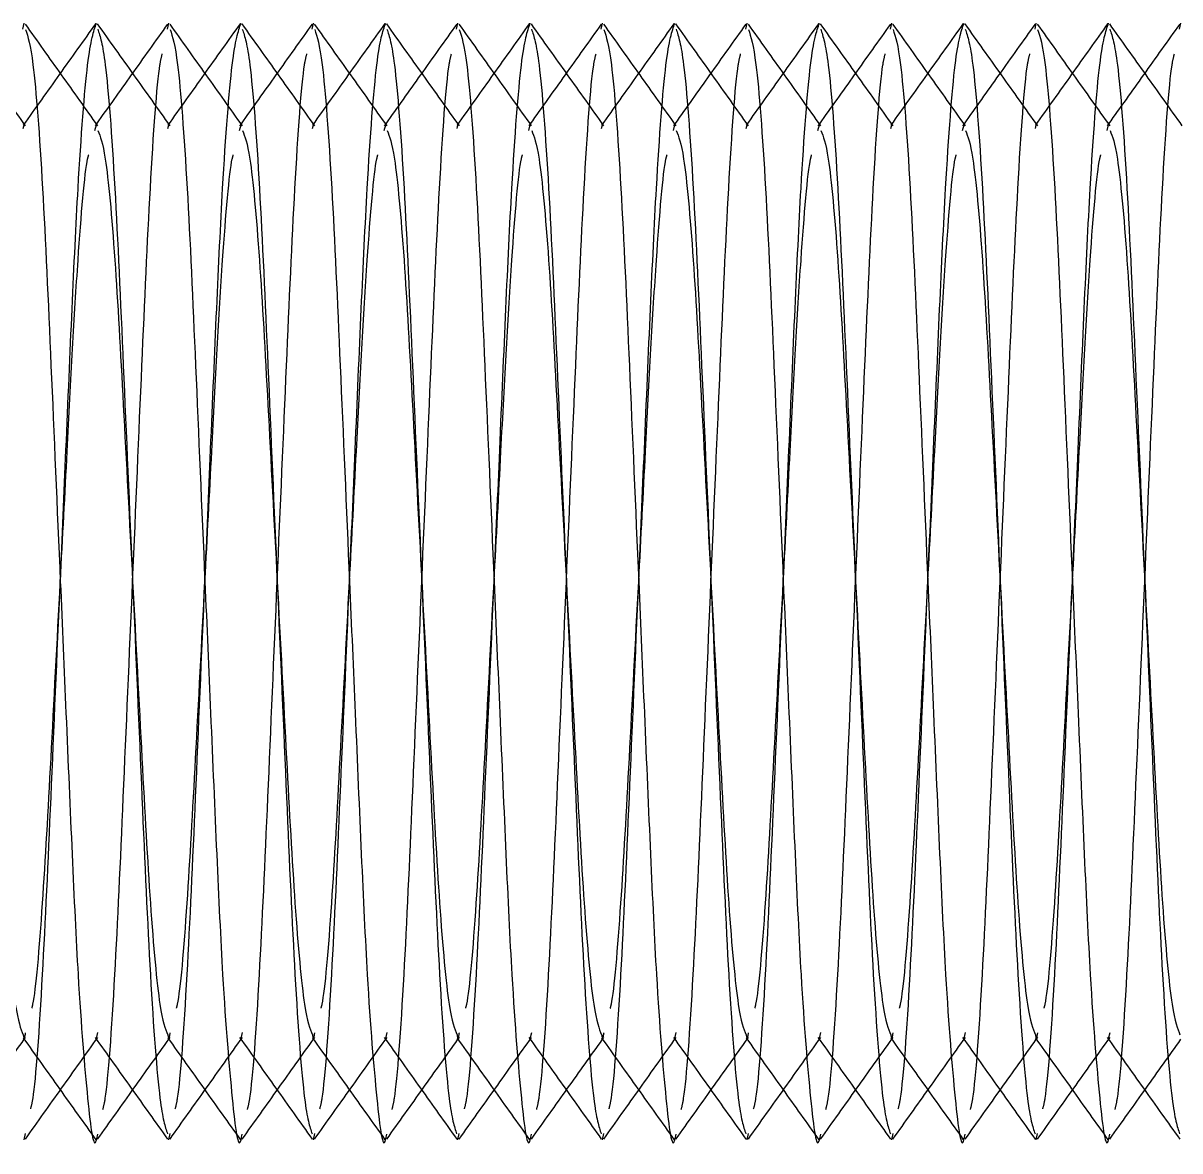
# Model space of a CAD drawing. Header units: metres. Extents: x 0 to 63075, y 0 to 44550.
# Drawn here: x 36165.86 to 36181.86, y 35156.39 to 35171.99 of the extents above; entities that cross this region are included whole.
import ezdxf

# ---------------------------------------------------------------- set-up
doc = ezdxf.new("R2010")
doc.units = ezdxf.units.M
doc.header["$LTSCALE"] = 75
doc.linetypes.add('HIDDEN2', pattern=[4.7625, 3.175, -1.5875])
for name, color, linetype in [('SDM', 7, 'Continuous'), ('SL4', 4, 'Continuous'), ('ST1', 7, 'HIDDEN2')]:
    doc.layers.add(name, color=color, linetype=linetype)

# ---------------------------------------------------------------- blocks, each defined once
blk = doc.blocks.new('A$Ce03ead7b')
at = {"layer": 'SL4'}
for p, q in [((353.551, 1630.993), (353.569, 1631.077)), ((355.551, 1630.993), (355.569, 1631.077)), ((357.551, 1630.993), (357.569, 1631.077)), ((359.551, 1630.993), (359.569, 1631.077)), ((361.551, 1630.993), (361.569, 1631.077)), ((363.551, 1630.993), (363.569, 1631.077)), ((365.551, 1630.993), (365.569, 1631.077)), ((367.551, 1630.993), (367.569, 1631.077)), ((369.551, 1630.993), (369.569, 1631.077))]:
    blk.add_line(p, q, dxfattribs=at)
for points, knots in [([(354.588, 1629.657), (354.421, 1629.892), (354.087, 1630.36), (353.753, 1630.83), (353.586, 1631.064)], [0, 0, 0, 0, 0.49997, 1, 1, 1, 1]), ([(355.552, 1631.065), (355.385, 1630.831), (355.057, 1630.37), (354.729, 1629.91), (354.569, 1629.685)], [0, 0, 0, 0, 0.510193, 1, 1, 1, 1]), ([(356.588, 1629.657), (356.421, 1629.892), (356.087, 1630.36), (355.753, 1630.83), (355.586, 1631.064)], [0, 0, 0, 0, 0.49997, 1, 1, 1, 1]), ([(357.552, 1631.065), (357.385, 1630.831), (357.057, 1630.37), (356.729, 1629.91), (356.569, 1629.685)], [0, 0, 0, 0, 0.510193, 1, 1, 1, 1]), ([(358.588, 1629.657), (358.421, 1629.892), (358.087, 1630.36), (357.753, 1630.83), (357.586, 1631.064)], [0, 0, 0, 0, 0.49997, 1, 1, 1, 1]), ([(359.552, 1631.065), (359.385, 1630.831), (359.057, 1630.37), (358.729, 1629.91), (358.569, 1629.685)], [0, 0, 0, 0, 0.510193, 1, 1, 1, 1]), ([(360.588, 1629.657), (360.421, 1629.892), (360.087, 1630.36), (359.753, 1630.83), (359.586, 1631.064)], [0, 0, 0, 0, 0.49997, 1, 1, 1, 1]), ([(361.552, 1631.065), (361.385, 1630.831), (361.057, 1630.37), (360.729, 1629.91), (360.569, 1629.685)], [0, 0, 0, 0, 0.510193, 1, 1, 1, 1]), ([(362.588, 1629.657), (362.421, 1629.892), (362.087, 1630.36), (361.753, 1630.83), (361.586, 1631.064)], [0, 0, 0, 0, 0.49997, 1, 1, 1, 1]), ([(363.552, 1631.065), (363.385, 1630.831), (363.057, 1630.37), (362.729, 1629.91), (362.569, 1629.685)], [0, 0, 0, 0, 0.5101931, 1, 1, 1, 1]), ([(364.588, 1629.657), (364.421, 1629.892), (364.087, 1630.36), (363.753, 1630.83), (363.586, 1631.064)], [0, 0, 0, 0, 0.49997, 1, 1, 1, 1]), ([(365.552, 1631.065), (365.385, 1630.831), (365.057, 1630.37), (364.729, 1629.91), (364.569, 1629.685)], [0, 0, 0, 0, 0.510193, 1, 1, 1, 1]), ([(366.588, 1629.657), (366.421, 1629.892), (366.087, 1630.36), (365.753, 1630.83), (365.586, 1631.064)], [0, 0, 0, 0, 0.49997, 1, 1, 1, 1]), ([(367.552, 1631.065), (367.385, 1630.831), (367.057, 1630.37), (366.729, 1629.91), (366.569, 1629.685)], [0, 0, 0, 0, 0.5101931, 1, 1, 1, 1]), ([(368.588, 1629.657), (368.421, 1629.892), (368.087, 1630.36), (367.753, 1630.83), (367.586, 1631.064)], [0, 0, 0, 0, 0.49997, 1, 1, 1, 1]), ([(369.552, 1631.065), (369.385, 1630.831), (369.057, 1630.37), (368.729, 1629.91), (368.569, 1629.685)], [0, 0, 0, 0, 0.5101931, 1, 1, 1, 1]), ([(353.587, 1630.989), (353.621, 1630.887), (353.696, 1630.661), (353.825, 1628.939), (353.938, 1626.39), (354.051, 1623.752), (354.152, 1621.425), (354.232, 1619.536), (354.325, 1617.566), (354.448, 1616.096), (354.533, 1615.429), (354.58, 1615.674), (354.586, 1615.704)], [0, 0, 0, 0, 0.105235, 0.232658, 0.35505, 0.481371, 0.557428, 0.64442, 0.730956, 0.858379, 0.982548, 1, 1, 1, 1]), ([(355.587, 1630.989), (355.621, 1630.887), (355.696, 1630.661), (355.825, 1628.939), (355.938, 1626.39), (356.051, 1623.752), (356.152, 1621.425), (356.232, 1619.536), (356.325, 1617.566), (356.448, 1616.096), (356.533, 1615.429), (356.58, 1615.674), (356.586, 1615.704)], [0, 0, 0, 0, 0.105235, 0.232658, 0.35505, 0.481371, 0.557428, 0.64442, 0.730956, 0.858379, 0.982548, 1, 1, 1, 1]), ([(357.587, 1630.989), (357.621, 1630.887), (357.696, 1630.661), (357.825, 1628.939), (357.938, 1626.39), (358.051, 1623.752), (358.152, 1621.425), (358.232, 1619.536), (358.325, 1617.566), (358.448, 1616.096), (358.533, 1615.429), (358.58, 1615.674), (358.586, 1615.704)], [0, 0, 0, 0, 0.105235, 0.232658, 0.35505, 0.481371, 0.557428, 0.64442, 0.730956, 0.858379, 0.982548, 1, 1, 1, 1]), ([(359.587, 1630.989), (359.621, 1630.887), (359.696, 1630.661), (359.825, 1628.939), (359.938, 1626.39), (360.051, 1623.752), (360.152, 1621.425), (360.232, 1619.536), (360.325, 1617.566), (360.448, 1616.096), (360.533, 1615.429), (360.58, 1615.674), (360.586, 1615.704)], [0, 0, 0, 0, 0.105235, 0.232658, 0.35505, 0.481371, 0.557428, 0.64442, 0.730956, 0.858379, 0.982548, 1, 1, 1, 1]), ([(361.587, 1630.989), (361.621, 1630.887), (361.696, 1630.661), (361.825, 1628.939), (361.938, 1626.39), (362.051, 1623.752), (362.152, 1621.425), (362.232, 1619.536), (362.325, 1617.566), (362.448, 1616.096), (362.533, 1615.429), (362.58, 1615.674), (362.586, 1615.704)], [0, 0, 0, 0, 0.105235, 0.232658, 0.35505, 0.481371, 0.557428, 0.64442, 0.730956, 0.858379, 0.982548, 1, 1, 1, 1]), ([(363.587, 1630.989), (363.621, 1630.887), (363.696, 1630.661), (363.825, 1628.939), (363.938, 1626.39), (364.051, 1623.752), (364.152, 1621.425), (364.232, 1619.536), (364.325, 1617.566), (364.448, 1616.096), (364.533, 1615.429), (364.58, 1615.674), (364.586, 1615.704)], [0, 0, 0, 0, 0.105235, 0.232658, 0.35505, 0.481371, 0.557428, 0.64442, 0.730956, 0.858379, 0.982548, 1, 1, 1, 1]), ([(365.587, 1630.989), (365.621, 1630.887), (365.696, 1630.661), (365.825, 1628.939), (365.938, 1626.39), (366.051, 1623.752), (366.152, 1621.425), (366.232, 1619.536), (366.325, 1617.566), (366.448, 1616.096), (366.533, 1615.429), (366.58, 1615.674), (366.586, 1615.704)], [0, 0, 0, 0, 0.1052351, 0.2326582, 0.3550505, 0.4813706, 0.5574277, 0.6444204, 0.7309556, 0.8583788, 0.9825482, 1, 1, 1, 1]), ([(367.587, 1630.989), (367.621, 1630.887), (367.696, 1630.661), (367.825, 1628.939), (367.938, 1626.39), (368.051, 1623.752), (368.152, 1621.425), (368.232, 1619.536), (368.325, 1617.566), (368.448, 1616.096), (368.533, 1615.429), (368.58, 1615.674), (368.586, 1615.704)], [0, 0, 0, 0, 0.1052351, 0.2326582, 0.3550505, 0.4813706, 0.5574277, 0.6444204, 0.7309556, 0.8583788, 0.9825482, 1, 1, 1, 1]), ([(352.589, 1629.592), (352.622, 1629.509), (352.696, 1629.325), (352.825, 1627.922), (352.938, 1625.835), (353.069, 1623.35), (353.199, 1620.865), (353.312, 1618.776), (353.443, 1617.352), (353.52, 1617.166), (353.556, 1617.079)], [0, 0, 0, 0, 0.106972, 0.238781, 0.365377, 0.496042, 0.626708, 0.753304, 0.885113, 1, 1, 1, 1]), ([(354.589, 1629.592), (354.622, 1629.509), (354.696, 1629.325), (354.825, 1627.922), (354.938, 1625.835), (355.069, 1623.35), (355.199, 1620.865), (355.312, 1618.776), (355.443, 1617.352), (355.52, 1617.166), (355.556, 1617.079)], [0, 0, 0, 0, 0.106972, 0.238781, 0.365377, 0.496042, 0.626708, 0.753304, 0.885113, 1, 1, 1, 1]), ([(356.589, 1629.592), (356.622, 1629.509), (356.696, 1629.325), (356.825, 1627.922), (356.938, 1625.835), (357.069, 1623.35), (357.199, 1620.865), (357.312, 1618.776), (357.443, 1617.352), (357.52, 1617.166), (357.556, 1617.079)], [0, 0, 0, 0, 0.106972, 0.238781, 0.365377, 0.496042, 0.626708, 0.753304, 0.885113, 1, 1, 1, 1]), ([(358.589, 1629.592), (358.622, 1629.509), (358.696, 1629.325), (358.825, 1627.922), (358.938, 1625.835), (359.069, 1623.35), (359.199, 1620.865), (359.312, 1618.776), (359.443, 1617.352), (359.52, 1617.166), (359.556, 1617.079)], [0, 0, 0, 0, 0.106972, 0.238781, 0.365377, 0.496042, 0.626708, 0.753304, 0.885113, 1, 1, 1, 1]), ([(360.589, 1629.592), (360.622, 1629.509), (360.696, 1629.325), (360.825, 1627.922), (360.938, 1625.835), (361.069, 1623.35), (361.199, 1620.865), (361.312, 1618.776), (361.443, 1617.352), (361.52, 1617.166), (361.556, 1617.079)], [0, 0, 0, 0, 0.1069717, 0.2387806, 0.3653767, 0.4960425, 0.6267083, 0.7533044, 0.8851133, 1, 1, 1, 1]), ([(362.589, 1629.592), (362.622, 1629.509), (362.696, 1629.325), (362.825, 1627.922), (362.938, 1625.835), (363.069, 1623.35), (363.199, 1620.865), (363.312, 1618.776), (363.443, 1617.352), (363.52, 1617.166), (363.556, 1617.079)], [0, 0, 0, 0, 0.106972, 0.238781, 0.365377, 0.496042, 0.626708, 0.753304, 0.885113, 1, 1, 1, 1]), ([(364.589, 1629.592), (364.622, 1629.509), (364.696, 1629.325), (364.825, 1627.922), (364.938, 1625.835), (365.069, 1623.35), (365.199, 1620.865), (365.312, 1618.776), (365.443, 1617.352), (365.52, 1617.166), (365.556, 1617.079)], [0, 0, 0, 0, 0.106972, 0.238781, 0.365377, 0.496042, 0.626708, 0.753304, 0.885113, 1, 1, 1, 1]), ([(366.589, 1629.592), (366.622, 1629.509), (366.696, 1629.325), (366.825, 1627.922), (366.938, 1625.835), (367.069, 1623.35), (367.199, 1620.865), (367.312, 1618.776), (367.443, 1617.352), (367.52, 1617.166), (367.556, 1617.079)], [0, 0, 0, 0, 0.106972, 0.238781, 0.365377, 0.496042, 0.626708, 0.753304, 0.885113, 1, 1, 1, 1]), ([(368.589, 1629.592), (368.622, 1629.509), (368.696, 1629.325), (368.825, 1627.922), (368.938, 1625.835), (369.069, 1623.35), (369.199, 1620.865), (369.312, 1618.776), (369.443, 1617.352), (369.52, 1617.166), (369.556, 1617.079)], [0, 0, 0, 0, 0.106972, 0.238781, 0.365377, 0.496042, 0.626708, 0.753304, 0.885113, 1, 1, 1, 1]), ([(352.584, 1615.634), (352.752, 1615.869), (353.08, 1616.329), (353.408, 1616.79), (353.569, 1617.016)], [0, 0, 0, 0, 0.5096866, 1, 1, 1, 1]), ([(353.556, 1617.035), (353.723, 1616.8), (354.057, 1616.331), (354.391, 1615.862), (354.559, 1615.627)], [0, 0, 0, 0, 0.499965, 1, 1, 1, 1]), ([(354.584, 1615.634), (354.752, 1615.869), (355.08, 1616.329), (355.408, 1616.79), (355.569, 1617.016)], [0, 0, 0, 0, 0.509687, 1, 1, 1, 1]), ([(355.556, 1617.035), (355.723, 1616.8), (356.057, 1616.331), (356.391, 1615.862), (356.559, 1615.627)], [0, 0, 0, 0, 0.499965, 1, 1, 1, 1]), ([(356.584, 1615.634), (356.752, 1615.869), (357.08, 1616.329), (357.408, 1616.79), (357.569, 1617.016)], [0, 0, 0, 0, 0.509687, 1, 1, 1, 1]), ([(357.556, 1617.035), (357.723, 1616.8), (358.057, 1616.331), (358.391, 1615.862), (358.559, 1615.627)], [0, 0, 0, 0, 0.499965, 1, 1, 1, 1]), ([(358.584, 1615.634), (358.752, 1615.869), (359.08, 1616.329), (359.408, 1616.79), (359.569, 1617.016)], [0, 0, 0, 0, 0.509687, 1, 1, 1, 1]), ([(359.556, 1617.035), (359.723, 1616.8), (360.057, 1616.331), (360.391, 1615.862), (360.559, 1615.627)], [0, 0, 0, 0, 0.4999648, 1, 1, 1, 1]), ([(360.584, 1615.634), (360.752, 1615.869), (361.08, 1616.329), (361.408, 1616.79), (361.569, 1617.016)], [0, 0, 0, 0, 0.509687, 1, 1, 1, 1]), ([(361.556, 1617.035), (361.723, 1616.8), (362.057, 1616.331), (362.391, 1615.862), (362.559, 1615.627)], [0, 0, 0, 0, 0.499965, 1, 1, 1, 1]), ([(362.584, 1615.634), (362.752, 1615.869), (363.08, 1616.329), (363.408, 1616.79), (363.569, 1617.016)], [0, 0, 0, 0, 0.5096866, 1, 1, 1, 1]), ([(363.556, 1617.035), (363.723, 1616.8), (364.057, 1616.331), (364.391, 1615.862), (364.559, 1615.627)], [0, 0, 0, 0, 0.499965, 1, 1, 1, 1]), ([(364.584, 1615.634), (364.752, 1615.869), (365.08, 1616.329), (365.408, 1616.79), (365.569, 1617.016)], [0, 0, 0, 0, 0.509687, 1, 1, 1, 1]), ([(365.556, 1617.035), (365.723, 1616.8), (366.057, 1616.331), (366.391, 1615.862), (366.559, 1615.627)], [0, 0, 0, 0, 0.499965, 1, 1, 1, 1]), ([(366.584, 1615.634), (366.752, 1615.869), (367.08, 1616.329), (367.408, 1616.79), (367.569, 1617.016)], [0, 0, 0, 0, 0.509687, 1, 1, 1, 1]), ([(367.556, 1617.035), (367.723, 1616.8), (368.057, 1616.331), (368.391, 1615.862), (368.559, 1615.627)], [0, 0, 0, 0, 0.499965, 1, 1, 1, 1]), ([(368.584, 1615.634), (368.752, 1615.869), (369.08, 1616.329), (369.408, 1616.79), (369.569, 1617.016)], [0, 0, 0, 0, 0.509687, 1, 1, 1, 1])]:
    blk.add_open_spline(points, degree=3, knots=knots, dxfattribs=at)
at = {"layer": 'ST1'}
for p, q in [((353.556, 1629.621), (353.569, 1629.671)), ((354.548, 1629.592), (354.569, 1629.671)), ((354.569, 1629.685), (354.549, 1629.657)), ((355.556, 1629.621), (355.569, 1629.671)), ((356.548, 1629.592), (356.569, 1629.671)), ((356.569, 1629.685), (356.549, 1629.657)), ((357.556, 1629.621), (357.569, 1629.671)), ((358.548, 1629.592), (358.569, 1629.671)), ((358.569, 1629.685), (358.549, 1629.657)), ((359.556, 1629.621), (359.569, 1629.671)), ((360.548, 1629.592), (360.569, 1629.671)), ((360.569, 1629.685), (360.549, 1629.657)), ((361.556, 1629.621), (361.569, 1629.671)), ((362.548, 1629.592), (362.569, 1629.671)), ((362.569, 1629.685), (362.549, 1629.657)), ((363.556, 1629.621), (363.569, 1629.671)), ((364.548, 1629.592), (364.569, 1629.671)), ((364.569, 1629.685), (364.549, 1629.657)), ((365.556, 1629.621), (365.569, 1629.671)), ((366.548, 1629.592), (366.569, 1629.671)), ((366.569, 1629.685), (366.549, 1629.657)), ((367.556, 1629.621), (367.569, 1629.671)), ((368.548, 1629.592), (368.569, 1629.671)), ((368.569, 1629.685), (368.549, 1629.657)), ((353.569, 1617.016), (353.588, 1617.043)), ((354.569, 1617.029), (354.589, 1617.108)), ((355.569, 1617.016), (355.588, 1617.043)), ((356.569, 1617.029), (356.589, 1617.108)), ((357.569, 1617.016), (357.588, 1617.043)), ((358.569, 1617.029), (358.589, 1617.108)), ((359.569, 1617.016), (359.588, 1617.043)), ((360.569, 1617.029), (360.589, 1617.108)), ((361.569, 1617.016), (361.588, 1617.043)), ((362.569, 1617.029), (362.589, 1617.108)), ((363.569, 1617.016), (363.588, 1617.043)), ((364.569, 1617.029), (364.589, 1617.108)), ((365.569, 1617.016), (365.588, 1617.043)), ((366.569, 1617.029), (366.589, 1617.108)), ((367.569, 1617.016), (367.588, 1617.043)), ((368.569, 1617.029), (368.589, 1617.108)), ((353.569, 1615.623), (353.587, 1615.711)), ((355.569, 1615.623), (355.587, 1615.711)), ((357.569, 1615.623), (357.587, 1615.711)), ((359.569, 1615.623), (359.587, 1615.711)), ((361.569, 1615.623), (361.587, 1615.711)), ((363.569, 1615.623), (363.587, 1615.711)), ((365.569, 1615.623), (365.587, 1615.711)), ((367.569, 1615.623), (367.587, 1615.711))]:
    blk.add_line(p, q, dxfattribs=at)
for points, knots in [([(353.588, 1629.657), (353.421, 1629.892), (353.086, 1630.362), (352.752, 1630.831), (352.584, 1631.066)], [0, 0, 0, 0, 0.499937, 1, 1, 1, 1]), ([(354.559, 1631.073), (354.391, 1630.838), (354.057, 1630.369), (353.723, 1629.9), (353.556, 1629.665)], [0, 0, 0, 0, 0.500035, 1, 1, 1, 1]), ([(353.659, 1616.054), (353.67, 1616.095), (353.722, 1616.3), (353.826, 1617.797), (353.938, 1620.3), (354.051, 1622.95), (354.152, 1625.274), (354.232, 1627.169), (354.325, 1629.111), (354.448, 1630.732), (354.529, 1630.963), (354.569, 1631.077)], [0, 0, 0, 0, 0.035067, 0.175217, 0.309833, 0.448769, 0.532422, 0.628103, 0.72328, 0.863429, 1, 1, 1, 1]), ([(355.588, 1629.657), (355.421, 1629.892), (355.086, 1630.362), (354.752, 1630.831), (354.584, 1631.066)], [0, 0, 0, 0, 0.4999369, 1, 1, 1, 1]), ([(356.559, 1631.073), (356.391, 1630.838), (356.057, 1630.369), (355.723, 1629.9), (355.556, 1629.665)], [0, 0, 0, 0, 0.500035, 1, 1, 1, 1]), ([(355.659, 1616.054), (355.67, 1616.095), (355.722, 1616.3), (355.826, 1617.797), (355.938, 1620.3), (356.051, 1622.95), (356.152, 1625.274), (356.232, 1627.169), (356.325, 1629.111), (356.448, 1630.732), (356.529, 1630.963), (356.569, 1631.077)], [0, 0, 0, 0, 0.0350675, 0.1752166, 0.3098326, 0.4487685, 0.5324217, 0.6281026, 0.7232803, 0.8634294, 1, 1, 1, 1]), ([(357.588, 1629.657), (357.421, 1629.892), (357.086, 1630.362), (356.752, 1630.831), (356.584, 1631.066)], [0, 0, 0, 0, 0.499937, 1, 1, 1, 1]), ([(358.559, 1631.073), (358.391, 1630.838), (358.057, 1630.369), (357.723, 1629.9), (357.556, 1629.665)], [0, 0, 0, 0, 0.500035, 1, 1, 1, 1]), ([(357.659, 1616.054), (357.67, 1616.095), (357.722, 1616.3), (357.826, 1617.797), (357.938, 1620.3), (358.051, 1622.95), (358.152, 1625.274), (358.232, 1627.169), (358.325, 1629.111), (358.448, 1630.732), (358.529, 1630.963), (358.569, 1631.077)], [0, 0, 0, 0, 0.035067, 0.175217, 0.309833, 0.448769, 0.532422, 0.628103, 0.72328, 0.863429, 1, 1, 1, 1]), ([(359.588, 1629.657), (359.421, 1629.892), (359.086, 1630.362), (358.752, 1630.831), (358.584, 1631.066)], [0, 0, 0, 0, 0.499937, 1, 1, 1, 1]), ([(360.559, 1631.073), (360.391, 1630.838), (360.057, 1630.369), (359.723, 1629.9), (359.556, 1629.665)], [0, 0, 0, 0, 0.500035, 1, 1, 1, 1]), ([(359.659, 1616.054), (359.67, 1616.095), (359.722, 1616.3), (359.826, 1617.797), (359.938, 1620.3), (360.051, 1622.95), (360.152, 1625.274), (360.232, 1627.169), (360.325, 1629.111), (360.448, 1630.732), (360.529, 1630.963), (360.569, 1631.077)], [0, 0, 0, 0, 0.035067, 0.175217, 0.309833, 0.448769, 0.532422, 0.628103, 0.72328, 0.863429, 1, 1, 1, 1]), ([(361.588, 1629.657), (361.421, 1629.892), (361.086, 1630.362), (360.752, 1630.831), (360.584, 1631.066)], [0, 0, 0, 0, 0.499937, 1, 1, 1, 1]), ([(362.559, 1631.073), (362.391, 1630.838), (362.057, 1630.369), (361.723, 1629.9), (361.556, 1629.665)], [0, 0, 0, 0, 0.500035, 1, 1, 1, 1]), ([(361.659, 1616.054), (361.67, 1616.095), (361.722, 1616.3), (361.826, 1617.797), (361.938, 1620.3), (362.051, 1622.95), (362.152, 1625.274), (362.232, 1627.169), (362.325, 1629.111), (362.448, 1630.732), (362.529, 1630.963), (362.569, 1631.077)], [0, 0, 0, 0, 0.035067, 0.175217, 0.309833, 0.448769, 0.532422, 0.628103, 0.72328, 0.863429, 1, 1, 1, 1]), ([(363.588, 1629.657), (363.421, 1629.892), (363.086, 1630.362), (362.752, 1630.831), (362.584, 1631.066)], [0, 0, 0, 0, 0.499937, 1, 1, 1, 1]), ([(364.559, 1631.073), (364.391, 1630.838), (364.057, 1630.369), (363.723, 1629.9), (363.556, 1629.665)], [0, 0, 0, 0, 0.500035, 1, 1, 1, 1]), ([(363.659, 1616.054), (363.67, 1616.095), (363.722, 1616.3), (363.826, 1617.797), (363.938, 1620.3), (364.051, 1622.95), (364.152, 1625.274), (364.232, 1627.169), (364.325, 1629.111), (364.448, 1630.732), (364.529, 1630.963), (364.569, 1631.077)], [0, 0, 0, 0, 0.035067, 0.175217, 0.309833, 0.448769, 0.532422, 0.628103, 0.72328, 0.863429, 1, 1, 1, 1]), ([(365.588, 1629.657), (365.421, 1629.892), (365.086, 1630.362), (364.752, 1630.831), (364.584, 1631.066)], [0, 0, 0, 0, 0.499937, 1, 1, 1, 1]), ([(366.559, 1631.073), (366.391, 1630.838), (366.057, 1630.369), (365.723, 1629.9), (365.556, 1629.665)], [0, 0, 0, 0, 0.5000352, 1, 1, 1, 1]), ([(365.659, 1616.054), (365.67, 1616.095), (365.722, 1616.3), (365.826, 1617.797), (365.938, 1620.3), (366.051, 1622.95), (366.152, 1625.274), (366.232, 1627.169), (366.325, 1629.111), (366.448, 1630.732), (366.529, 1630.963), (366.569, 1631.077)], [0, 0, 0, 0, 0.035067, 0.175217, 0.309833, 0.448769, 0.532422, 0.628103, 0.72328, 0.863429, 1, 1, 1, 1]), ([(367.588, 1629.657), (367.421, 1629.892), (367.086, 1630.362), (366.752, 1630.831), (366.584, 1631.066)], [0, 0, 0, 0, 0.4999369, 1, 1, 1, 1]), ([(368.559, 1631.073), (368.391, 1630.838), (368.057, 1630.369), (367.723, 1629.9), (367.556, 1629.665)], [0, 0, 0, 0, 0.500035, 1, 1, 1, 1]), ([(367.659, 1616.054), (367.67, 1616.095), (367.722, 1616.3), (367.826, 1617.797), (367.938, 1620.3), (368.051, 1622.95), (368.152, 1625.274), (368.232, 1627.169), (368.325, 1629.111), (368.448, 1630.732), (368.529, 1630.963), (368.569, 1631.077)], [0, 0, 0, 0, 0.035067, 0.175217, 0.309833, 0.448769, 0.532422, 0.628103, 0.72328, 0.863429, 1, 1, 1, 1]), ([(369.588, 1629.657), (369.421, 1629.892), (369.086, 1630.362), (368.752, 1630.831), (368.584, 1631.066)], [0, 0, 0, 0, 0.499937, 1, 1, 1, 1]), ([(354.586, 1630.996), (354.62, 1630.893), (354.695, 1630.666), (354.825, 1628.94), (354.938, 1626.388), (355.069, 1623.35), (355.199, 1620.312), (355.312, 1617.761), (355.442, 1616.036), (355.517, 1615.81), (355.551, 1615.707)], [0, 0, 0, 0, 0.110571, 0.242596, 0.369408, 0.50029, 0.631172, 0.757984, 0.890008, 1, 1, 1, 1]), ([(356.586, 1630.996), (356.62, 1630.893), (356.695, 1630.666), (356.825, 1628.94), (356.938, 1626.388), (357.069, 1623.35), (357.199, 1620.312), (357.312, 1617.761), (357.442, 1616.036), (357.517, 1615.81), (357.551, 1615.707)], [0, 0, 0, 0, 0.110571, 0.242596, 0.369408, 0.50029, 0.631172, 0.757984, 0.890008, 1, 1, 1, 1]), ([(358.586, 1630.996), (358.62, 1630.893), (358.695, 1630.666), (358.825, 1628.94), (358.938, 1626.388), (359.069, 1623.35), (359.199, 1620.312), (359.312, 1617.761), (359.442, 1616.036), (359.517, 1615.81), (359.551, 1615.707)], [0, 0, 0, 0, 0.110571, 0.242596, 0.369408, 0.50029, 0.631172, 0.757984, 0.890008, 1, 1, 1, 1]), ([(360.586, 1630.996), (360.62, 1630.893), (360.695, 1630.666), (360.825, 1628.94), (360.938, 1626.388), (361.069, 1623.35), (361.199, 1620.312), (361.312, 1617.761), (361.442, 1616.036), (361.517, 1615.81), (361.551, 1615.707)], [0, 0, 0, 0, 0.1105714, 0.242596, 0.3694081, 0.5002899, 0.6311716, 0.7579837, 0.8900083, 1, 1, 1, 1]), ([(362.586, 1630.996), (362.62, 1630.893), (362.695, 1630.666), (362.825, 1628.94), (362.938, 1626.388), (363.069, 1623.35), (363.199, 1620.312), (363.312, 1617.761), (363.442, 1616.036), (363.517, 1615.81), (363.551, 1615.707)], [0, 0, 0, 0, 0.110571, 0.242596, 0.369408, 0.50029, 0.631172, 0.757984, 0.890008, 1, 1, 1, 1]), ([(364.586, 1630.996), (364.62, 1630.893), (364.695, 1630.666), (364.825, 1628.94), (364.938, 1626.388), (365.069, 1623.35), (365.199, 1620.312), (365.312, 1617.761), (365.442, 1616.036), (365.517, 1615.81), (365.551, 1615.707)], [0, 0, 0, 0, 0.110571, 0.242596, 0.369408, 0.50029, 0.631172, 0.757984, 0.890008, 1, 1, 1, 1]), ([(366.586, 1630.996), (366.62, 1630.893), (366.695, 1630.666), (366.825, 1628.94), (366.938, 1626.388), (367.069, 1623.35), (367.199, 1620.312), (367.312, 1617.761), (367.442, 1616.036), (367.517, 1615.81), (367.551, 1615.707)], [0, 0, 0, 0, 0.110571, 0.242596, 0.369408, 0.50029, 0.631172, 0.757984, 0.890008, 1, 1, 1, 1]), ([(368.586, 1630.996), (368.62, 1630.893), (368.695, 1630.666), (368.825, 1628.94), (368.938, 1626.388), (369.069, 1623.35), (369.199, 1620.312), (369.312, 1617.761), (369.442, 1616.036), (369.517, 1615.81), (369.551, 1615.707)], [0, 0, 0, 0, 0.110571, 0.242596, 0.369408, 0.50029, 0.631172, 0.757984, 0.890008, 1, 1, 1, 1]), ([(354.658, 1616.047), (354.669, 1616.089), (354.721, 1616.295), (354.826, 1617.795), (354.938, 1620.303), (355.069, 1623.35), (355.199, 1626.397), (355.311, 1628.904), (355.416, 1630.403), (355.468, 1630.609), (355.479, 1630.651)], [0, 0, 0, 0, 0.040767, 0.196457, 0.346, 0.500342, 0.654684, 0.804227, 0.959916, 1, 1, 1, 1]), ([(356.658, 1616.047), (356.669, 1616.089), (356.721, 1616.295), (356.826, 1617.795), (356.938, 1620.303), (357.069, 1623.35), (357.199, 1626.397), (357.311, 1628.904), (357.416, 1630.403), (357.468, 1630.609), (357.479, 1630.651)], [0, 0, 0, 0, 0.040767, 0.196457, 0.346, 0.500342, 0.654684, 0.804227, 0.959916, 1, 1, 1, 1]), ([(358.658, 1616.047), (358.669, 1616.089), (358.721, 1616.295), (358.826, 1617.795), (358.938, 1620.303), (359.069, 1623.35), (359.199, 1626.397), (359.311, 1628.904), (359.416, 1630.403), (359.468, 1630.609), (359.479, 1630.651)], [0, 0, 0, 0, 0.0407674, 0.196457, 0.3459999, 0.5003418, 0.6546838, 0.8042266, 0.9599163, 1, 1, 1, 1]), ([(360.658, 1616.047), (360.669, 1616.089), (360.721, 1616.295), (360.826, 1617.795), (360.938, 1620.303), (361.069, 1623.35), (361.199, 1626.397), (361.311, 1628.904), (361.416, 1630.403), (361.468, 1630.609), (361.479, 1630.651)], [0, 0, 0, 0, 0.0407674, 0.196457, 0.3459999, 0.5003418, 0.6546838, 0.8042266, 0.9599163, 1, 1, 1, 1]), ([(362.658, 1616.047), (362.669, 1616.089), (362.721, 1616.295), (362.826, 1617.795), (362.938, 1620.303), (363.069, 1623.35), (363.199, 1626.397), (363.311, 1628.904), (363.416, 1630.403), (363.468, 1630.609), (363.479, 1630.651)], [0, 0, 0, 0, 0.040767, 0.196457, 0.346, 0.500342, 0.654684, 0.804227, 0.959916, 1, 1, 1, 1]), ([(364.658, 1616.047), (364.669, 1616.089), (364.721, 1616.295), (364.826, 1617.795), (364.938, 1620.303), (365.069, 1623.35), (365.199, 1626.397), (365.311, 1628.904), (365.416, 1630.403), (365.468, 1630.609), (365.479, 1630.651)], [0, 0, 0, 0, 0.040767, 0.196457, 0.346, 0.500342, 0.654684, 0.804227, 0.959916, 1, 1, 1, 1]), ([(366.658, 1616.047), (366.669, 1616.089), (366.721, 1616.295), (366.826, 1617.795), (366.938, 1620.303), (367.069, 1623.35), (367.199, 1626.397), (367.311, 1628.904), (367.416, 1630.403), (367.468, 1630.609), (367.479, 1630.651)], [0, 0, 0, 0, 0.040767, 0.196457, 0.346, 0.500342, 0.654684, 0.804227, 0.959916, 1, 1, 1, 1]), ([(368.658, 1616.047), (368.669, 1616.089), (368.721, 1616.295), (368.826, 1617.795), (368.938, 1620.303), (369.069, 1623.35), (369.199, 1626.397), (369.311, 1628.904), (369.416, 1630.403), (369.468, 1630.609), (369.479, 1630.651)], [0, 0, 0, 0, 0.040767, 0.196457, 0.346, 0.500342, 0.654684, 0.804227, 0.959916, 1, 1, 1, 1]), ([(353.676, 1617.446), (353.681, 1617.463), (353.727, 1617.628), (353.826, 1618.819), (353.938, 1620.852), (354.057, 1623.13), (354.161, 1625.081), (354.238, 1626.611), (354.328, 1628.063), (354.41, 1629.072), (354.456, 1629.236), (354.461, 1629.253)], [0, 0, 0, 0, 0.019148, 0.181961, 0.338335, 0.499736, 0.617516, 0.717853, 0.818619, 0.981432, 1, 1, 1, 1]), ([(355.676, 1617.446), (355.681, 1617.463), (355.727, 1617.628), (355.826, 1618.819), (355.938, 1620.852), (356.057, 1623.13), (356.161, 1625.081), (356.238, 1626.611), (356.328, 1628.063), (356.41, 1629.072), (356.456, 1629.236), (356.461, 1629.253)], [0, 0, 0, 0, 0.019148, 0.181961, 0.338335, 0.499736, 0.617516, 0.717853, 0.818619, 0.981432, 1, 1, 1, 1]), ([(357.676, 1617.446), (357.681, 1617.463), (357.727, 1617.628), (357.826, 1618.819), (357.938, 1620.852), (358.057, 1623.13), (358.161, 1625.081), (358.238, 1626.611), (358.328, 1628.063), (358.41, 1629.072), (358.456, 1629.236), (358.461, 1629.253)], [0, 0, 0, 0, 0.0191483, 0.1819613, 0.3383353, 0.4997364, 0.6175161, 0.7178528, 0.8186194, 0.9814324, 1, 1, 1, 1]), ([(359.676, 1617.446), (359.681, 1617.463), (359.727, 1617.628), (359.826, 1618.819), (359.938, 1620.852), (360.057, 1623.13), (360.161, 1625.081), (360.238, 1626.611), (360.328, 1628.063), (360.41, 1629.072), (360.456, 1629.236), (360.461, 1629.253)], [0, 0, 0, 0, 0.019148, 0.181961, 0.338335, 0.499736, 0.617516, 0.717853, 0.818619, 0.981432, 1, 1, 1, 1]), ([(361.676, 1617.446), (361.681, 1617.463), (361.727, 1617.628), (361.826, 1618.819), (361.938, 1620.852), (362.057, 1623.13), (362.161, 1625.081), (362.238, 1626.611), (362.328, 1628.063), (362.41, 1629.072), (362.456, 1629.236), (362.461, 1629.253)], [0, 0, 0, 0, 0.019148, 0.181961, 0.338335, 0.499736, 0.617516, 0.717853, 0.818619, 0.981432, 1, 1, 1, 1]), ([(363.676, 1617.446), (363.681, 1617.463), (363.727, 1617.628), (363.826, 1618.819), (363.938, 1620.852), (364.057, 1623.13), (364.161, 1625.081), (364.238, 1626.611), (364.328, 1628.063), (364.41, 1629.072), (364.456, 1629.236), (364.461, 1629.253)], [0, 0, 0, 0, 0.019148, 0.181961, 0.338335, 0.499736, 0.617516, 0.717853, 0.818619, 0.981432, 1, 1, 1, 1]), ([(365.676, 1617.446), (365.681, 1617.463), (365.727, 1617.628), (365.826, 1618.819), (365.938, 1620.852), (366.057, 1623.13), (366.161, 1625.081), (366.238, 1626.611), (366.328, 1628.063), (366.41, 1629.072), (366.456, 1629.236), (366.461, 1629.253)], [0, 0, 0, 0, 0.019148, 0.181961, 0.338335, 0.499736, 0.617516, 0.717853, 0.818619, 0.981432, 1, 1, 1, 1]), ([(367.676, 1617.446), (367.681, 1617.463), (367.727, 1617.628), (367.826, 1618.819), (367.938, 1620.852), (368.057, 1623.13), (368.161, 1625.081), (368.238, 1626.611), (368.328, 1628.063), (368.41, 1629.072), (368.456, 1629.236), (368.461, 1629.253)], [0, 0, 0, 0, 0.019148, 0.181961, 0.338335, 0.499736, 0.617516, 0.717853, 0.818619, 0.981432, 1, 1, 1, 1]), ([(353.556, 1617.079), (353.56, 1617.055), (353.571, 1616.996), (353.582, 1617.065), (353.589, 1617.107)], [0, 0, 0, 0, 0.3905327, 1, 1, 1, 1]), ([(353.586, 1615.636), (353.753, 1615.87), (354.087, 1616.34), (354.421, 1616.808), (354.588, 1617.043)], [0, 0, 0, 0, 0.50003, 1, 1, 1, 1]), ([(354.549, 1617.043), (354.716, 1616.808), (355.051, 1616.339), (355.385, 1615.869), (355.552, 1615.635)], [0, 0, 0, 0, 0.49994, 1, 1, 1, 1]), ([(355.556, 1617.079), (355.56, 1617.055), (355.571, 1616.996), (355.582, 1617.065), (355.589, 1617.107)], [0, 0, 0, 0, 0.390533, 1, 1, 1, 1]), ([(355.586, 1615.636), (355.753, 1615.87), (356.087, 1616.34), (356.421, 1616.808), (356.588, 1617.043)], [0, 0, 0, 0, 0.50003, 1, 1, 1, 1]), ([(356.549, 1617.043), (356.716, 1616.808), (357.051, 1616.339), (357.385, 1615.869), (357.552, 1615.635)], [0, 0, 0, 0, 0.49994, 1, 1, 1, 1]), ([(357.556, 1617.079), (357.56, 1617.055), (357.571, 1616.996), (357.582, 1617.065), (357.589, 1617.107)], [0, 0, 0, 0, 0.390533, 1, 1, 1, 1]), ([(357.586, 1615.636), (357.753, 1615.87), (358.087, 1616.34), (358.421, 1616.808), (358.588, 1617.043)], [0, 0, 0, 0, 0.50003, 1, 1, 1, 1]), ([(358.549, 1617.043), (358.716, 1616.808), (359.051, 1616.339), (359.385, 1615.869), (359.552, 1615.635)], [0, 0, 0, 0, 0.4999404, 1, 1, 1, 1]), ([(359.556, 1617.079), (359.56, 1617.055), (359.571, 1616.996), (359.582, 1617.065), (359.589, 1617.107)], [0, 0, 0, 0, 0.390533, 1, 1, 1, 1]), ([(359.586, 1615.636), (359.753, 1615.87), (360.087, 1616.34), (360.421, 1616.808), (360.588, 1617.043)], [0, 0, 0, 0, 0.50003, 1, 1, 1, 1]), ([(360.549, 1617.043), (360.716, 1616.808), (361.051, 1616.339), (361.385, 1615.869), (361.552, 1615.635)], [0, 0, 0, 0, 0.49994, 1, 1, 1, 1]), ([(361.556, 1617.079), (361.56, 1617.055), (361.571, 1616.996), (361.582, 1617.065), (361.589, 1617.107)], [0, 0, 0, 0, 0.390533, 1, 1, 1, 1]), ([(361.586, 1615.636), (361.753, 1615.87), (362.087, 1616.34), (362.421, 1616.808), (362.588, 1617.043)], [0, 0, 0, 0, 0.50003, 1, 1, 1, 1]), ([(362.549, 1617.043), (362.716, 1616.808), (363.051, 1616.339), (363.385, 1615.869), (363.552, 1615.635)], [0, 0, 0, 0, 0.49994, 1, 1, 1, 1]), ([(363.556, 1617.079), (363.56, 1617.055), (363.571, 1616.996), (363.582, 1617.065), (363.589, 1617.107)], [0, 0, 0, 0, 0.390533, 1, 1, 1, 1]), ([(363.586, 1615.636), (363.753, 1615.87), (364.087, 1616.34), (364.421, 1616.808), (364.588, 1617.043)], [0, 0, 0, 0, 0.50003, 1, 1, 1, 1]), ([(364.549, 1617.043), (364.716, 1616.808), (365.051, 1616.339), (365.385, 1615.869), (365.552, 1615.635)], [0, 0, 0, 0, 0.4999404, 1, 1, 1, 1]), ([(365.556, 1617.079), (365.56, 1617.055), (365.571, 1616.996), (365.582, 1617.065), (365.589, 1617.107)], [0, 0, 0, 0, 0.390533, 1, 1, 1, 1]), ([(365.586, 1615.636), (365.753, 1615.87), (366.087, 1616.34), (366.421, 1616.808), (366.588, 1617.043)], [0, 0, 0, 0, 0.50003, 1, 1, 1, 1]), ([(366.549, 1617.043), (366.716, 1616.808), (367.051, 1616.339), (367.385, 1615.869), (367.552, 1615.635)], [0, 0, 0, 0, 0.49994, 1, 1, 1, 1]), ([(367.556, 1617.079), (367.56, 1617.055), (367.571, 1616.996), (367.582, 1617.065), (367.589, 1617.107)], [0, 0, 0, 0, 0.390533, 1, 1, 1, 1]), ([(367.586, 1615.636), (367.753, 1615.87), (368.087, 1616.34), (368.421, 1616.808), (368.588, 1617.043)], [0, 0, 0, 0, 0.50003, 1, 1, 1, 1]), ([(368.549, 1617.043), (368.716, 1616.808), (369.051, 1616.339), (369.385, 1615.869), (369.552, 1615.635)], [0, 0, 0, 0, 0.49994, 1, 1, 1, 1])]:
    blk.add_open_spline(points, degree=3, knots=knots, dxfattribs=at)

msp = doc.modelspace()

# ---------------------------------------------------------------- block references
at = {"layer": 'SDM'}
msp.add_blockref('A$Ce03ead7b', (35812.302, 33540.915), dxfattribs=at)

doc.saveas('drawing.dxf')
